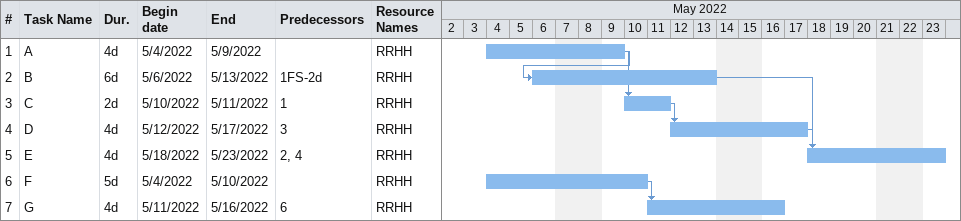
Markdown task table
| ID | Task | Duration | Start | Finish | Predecessors | Resources |
|---|---|---|---|---|---|---|
| 1 | A | 4d | 2022-05-04 | 2022-05-09 |  | RRHH |
| 2 | B | 6d | 2022-05-06 | 2022-05-13 | 1FS-2d | RRHH |
| 3 | C | 2d | 2022-05-10 | 2022-05-11 | 1 | RRHH |
| 4 | D | 4d | 2022-05-12 | 2022-05-17 | 3 | RRHH |
| 5 | E | 4d | 2022-05-18 | 2022-05-23 | 2, 4 | RRHH |
| 6 | F | 5d | 2022-05-04 | 2022-05-10 |  | RRHH |
| 7 | G | 4d | 2022-05-11 | 2022-05-16 | 6 | RRHH |
